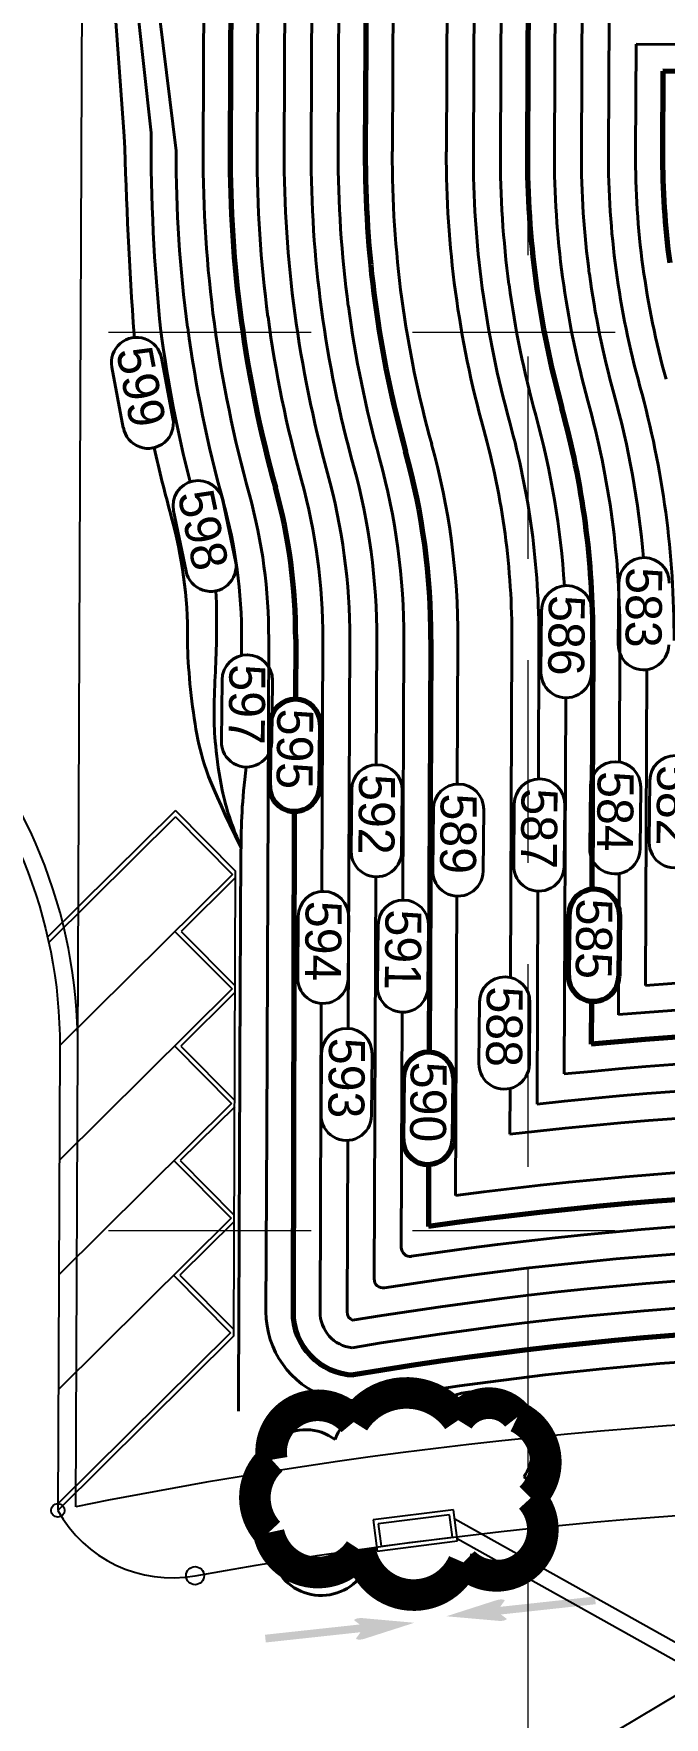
# Model space of a CAD drawing. Header units: inches. Extents: x -5337 to 1057, y 15227 to 19227.
# Drawn here: x -1895.5 to -1825.5, y 18768.3 to 18955.3 of the extents above; entities that cross this region are included whole.
import ezdxf
from ezdxf.enums import TextEntityAlignment as Align

# ---------------------------------------------------------------- set-up
doc = ezdxf.new("R2010")
doc.units = ezdxf.units.IN
doc.header["$LTSCALE"] = 150
doc.header["$MEASUREMENT"] = 0
doc.linetypes.add('HIDDEN', pattern=[0.375, 0.25, -0.125])
for name, color, linetype in [('BASE', 7, 'Continuous'), ('COMT-MIN', 84, 'Continuous'), ('CONT-MJR', 84, 'Continuous'), ('ECB', 84, 'Continuous'), ('grid', 7, 'HIDDEN'), ('LOTLINE', 7, 'Continuous'), ('PAVING', 7, 'Continuous'), ('ROW', 7, 'Continuous'), ('STORM', 7, 'Continuous'), ('STORM INLET', 7, 'Continuous')]:
    doc.layers.add(name, color=color, linetype=linetype)
doc.styles.add('Style-ENGINEERING', font='ENGINEERING.shx')

# ---------------------------------------------------------------- blocks, each defined once
blk = doc.blocks.new('A$C18F678FE')
at = {"layer": 'BASE', "color": 170, "lineweight": 40, "const_width": 3.51}
blk.add_lwpolyline([(24.74, 19.3, 0.520567), (24.74, 19.3, 0.765195), (25.16, 29.3, 0.417879), (18.11, 33.3, 0.6649), (11.77, 25.13, 0.744833), (5.31, 15.53, 0.975642), (8.29, 5.64, 0.520567), (16.97, 2.85, 0.520567), (19.64, 8.87, 0.540264), (24.74, 19.3)], format="xyb", close=True, dxfattribs=at)

msp = doc.modelspace()

# ---------------------------------------------------------------- hatches: boundary and pattern name
at = {"layer": 'PAVING'}
h = msp.add_hatch(color=256, dxfattribs=at)
edge = h.paths.add_edge_path()
edge.add_line((-1843.04, 18779.33), (-1843.63, 18779.77))
edge.add_line((-1843.63, 18779.77), (-1833.11, 18780.91))
edge.add_line((-1833.11, 18780.91), (-1833.2, 18781.76))
edge.add_line((-1833.2, 18781.76), (-1843.72, 18780.62))
edge.add_line((-1843.72, 18780.62), (-1843.24, 18781.28))
edge.add_line((-1843.24, 18781.28), (-1843.24, 18781.29))
edge.add_ellipse((-1843.78, 18781.27), major_axis=(0.557, 0.06), ratio=0.285714, start_angle=345.5033, end_angle=485.8315)
edge.add_line((-1844.12, 18781.36), (-1844.12, 18781.36))
edge.add_line((-1844.12, 18781.36), (-1849.69, 18779.57))
edge.add_line((-1849.69, 18779.57), (-1843.87, 18779.06))
edge.add_line((-1843.87, 18779.06), (-1843.87, 18779.06))
edge.add_ellipse((-1843.56, 18779.22), major_axis=(0.557, 0.06), ratio=0.285714, start_angle=235.2731, end_angle=377.1827)
edge.add_line((-1843.04, 18779.33), (-1843.04, 18779.33))
edge.add_line((-1843.04, 18779.33), (-1843.04, 18779.33))
edge.add_line((-1843.04, 18779.33), (-1843.04, 18779.33))
h = msp.add_hatch(color=256, dxfattribs=at)
edge = h.paths.add_edge_path()
edge.add_line((-1859.9, 18779.1), (-1859.31, 18778.66))
edge.add_line((-1859.31, 18778.66), (-1869.83, 18777.52))
edge.add_line((-1869.83, 18777.52), (-1869.74, 18776.66))
edge.add_line((-1869.74, 18776.66), (-1859.22, 18777.8))
edge.add_line((-1859.22, 18777.8), (-1859.7, 18777.14))
edge.add_line((-1859.7, 18777.14), (-1859.7, 18777.14))
edge.add_ellipse((-1859.16, 18777.15), major_axis=(-0.557, -0.06), ratio=0.285714, start_angle=345.5033, end_angle=485.8315)
edge.add_line((-1858.82, 18777.06), (-1858.82, 18777.06))
edge.add_line((-1858.82, 18777.06), (-1853.25, 18778.85))
edge.add_line((-1853.25, 18778.85), (-1859.07, 18779.37))
edge.add_line((-1859.07, 18779.37), (-1859.07, 18779.36))
edge.add_ellipse((-1859.37, 18779.2), major_axis=(-0.557, -0.06), ratio=0.285714, start_angle=235.2731, end_angle=377.1827)
edge.add_line((-1859.9, 18779.09), (-1859.9, 18779.1))
edge.add_line((-1859.9, 18779.1), (-1859.9, 18779.1))
edge.add_line((-1859.9, 18779.1), (-1859.9, 18779.1))

# ---------------------------------------------------------------- linework, layer by layer
at = {"layer": 'BASE', "color": 170, "lineweight": 40}
msp.add_line((-1862.04, 18799.18), (-1862.04, 18799.18), dxfattribs=at)
msp.add_line((-1862.04, 18799.18), (-1862.04, 18799.18), dxfattribs=at)
for centre, radius, start, end in [((-1855.53, 18796.8), 6.94, 46.3669, 159.8899), ((-1846.96, 18800.46), 4.02, 50.2215, 160.2215), ((-1845.7, 18798.14), 5.56, 326.3445, 76.3445), ((-1865.25, 18795.1), 5.19, 51.9046, 201.5968), ((-1844.06, 18790.85), 5.17, 237.3719, 54.5464), ((-1865.45, 18789.86), 5.7, 144.2796, 234.9957), ((-1863.59, 18787.49), 5.61, 204.1101, 338.5899), ((-1852.77, 18787.69), 6.04, 201.8703, 348.5902)]:
    msp.add_arc(centre, radius, start, end, dxfattribs=at)
at = {"layer": 'COMT-MIN', "color": 5, "linetype": 'Continuous', "lineweight": 40}
for p, q in [((-1870.49, 18990.44), (-1870.69, 18942.28)), ((-1867.49, 18990.43), (-1867.69, 18942.27)), ((-1864.49, 18989.42), (-1864.69, 18942.26)), ((-1885.34, 18987.91), (-1879.69, 18942.31)), ((-1861.5, 18986.4), (-1861.69, 18942.25)), ((-1876.51, 18984.27), (-1876.69, 18942.3)), ((-1855.52, 18981.36), (-1855.69, 18942.22)), ((-1885.45, 18943.95), (-1887.93, 18977.95)), ((-1849.55, 18975.31), (-1849.69, 18942.2)), ((-1885.59, 18972.74), (-1882.47, 18944.32)), ((-1846.56, 18972.29), (-1846.69, 18942.19)), ((-1843.58, 18969.27), (-1843.69, 18942.18)), ((-1837.6, 18963.23), (-1837.69, 18942.15)), ((-1834.62, 18960.21), (-1834.69, 18942.14)), ((-1831.63, 18957.18), (-1831.69, 18942.13)), ((-1828.64, 18954.16), (-1828.69, 18942.12)), ((-1823.75, 18954.13), (-1828.64, 18954.16)), ((-1885.45, 18943.95), (-1885.45, 18943.95)), ((-1879.69, 18942.31), (-1879.69, 18942.31)), ((-1876.69, 18942.3), (-1876.69, 18942.3)), ((-1870.69, 18942.28), (-1870.69, 18942.28)), ((-1867.69, 18942.27), (-1867.69, 18942.27)), ((-1864.69, 18942.26), (-1864.69, 18942.26)), ((-1861.69, 18942.25), (-1861.69, 18942.25)), ((-1855.69, 18942.22), (-1855.69, 18942.22)), ((-1849.69, 18942.2), (-1849.69, 18942.2)), ((-1846.69, 18942.19), (-1846.69, 18942.19)), ((-1843.69, 18942.18), (-1843.69, 18942.18)), ((-1837.69, 18942.15), (-1837.69, 18942.15)), ((-1834.69, 18942.14), (-1834.69, 18942.14)), ((-1831.69, 18942.13), (-1831.69, 18942.13)), ((-1828.69, 18942.12), (-1828.69, 18942.12)), ((-1827.87, 18929.46), (-1827.87, 18929.46)), ((-1845.71, 18927.07), (-1845.71, 18927.07)), ((-1842.74, 18927.46), (-1842.74, 18927.46)), ((-1836.79, 18928.26), (-1836.79, 18928.26)), ((-1860.58, 18925.07), (-1860.58, 18925.07)), ((-1854.63, 18925.87), (-1854.63, 18925.87)), ((-1848.68, 18926.67), (-1848.68, 18926.67)), ((-1875.44, 18923.08), (-1875.44, 18923.08)), ((-1869.5, 18923.88), (-1869.5, 18923.88)), ((-1866.52, 18924.28), (-1866.52, 18924.28)), ((-1884.36, 18921.88), (-1884.36, 18921.88)), ((-1881.39, 18922.28), (-1881.39, 18922.28)), ((-1878.42, 18922.68), (-1878.42, 18922.68)), ((-1885.56, 18911.56), (-1886.83, 18918.27)), ((-1886.83, 18918.27), (-1886.83, 18918.27)), ((-1886.83, 18918.27), (-1886.83, 18918.27)), ((-1881.33, 18919.31), (-1881.33, 18919.32)), ((-1881.33, 18919.32), (-1880.05, 18912.58)), ((-1881.33, 18919.31), (-1881.33, 18919.31)), ((-1881.33, 18919.31), (-1881.33, 18919.31)), ((-1828.2, 18916.15), (-1828.2, 18916.15)), ((-1833.98, 18914.55), (-1833.98, 18914.55)), ((-1831.09, 18915.35), (-1831.09, 18915.35)), ((-1880.05, 18912.58), (-1880.05, 18912.58)), ((-1880.05, 18912.58), (-1880.05, 18912.58)), ((-1842.66, 18912.14), (-1842.66, 18912.14)), ((-1857.11, 18908.13), (-1857.11, 18908.13)), ((-1851.33, 18909.73), (-1851.33, 18909.73)), ((-1860, 18907.33), (-1860, 18907.33)), ((-1865.78, 18905.72), (-1865.78, 18905.72)), ((-1874.5, 18903.46), (-1874.5, 18903.46)), ((-1874.5, 18903.46), (-1874.5, 18903.46)), ((-1874.5, 18903.46), (-1874.5, 18903.46)), ((-1874.5, 18903.46), (-1873.1, 18896.75)), ((-1874.45, 18903.32), (-1874.45, 18903.32)), ((-1871.56, 18904.12), (-1871.56, 18904.12)), ((-1880.24, 18901.71), (-1880.24, 18901.71)), ((-1878.58, 18895.63), (-1879.98, 18902.32)), ((-1879.98, 18902.32), (-1879.98, 18902.32)), ((-1879.98, 18902.32), (-1879.98, 18902.32)), ((-1873.1, 18896.75), (-1873.1, 18896.75)), ((-1873.1, 18896.75), (-1873.1, 18896.75)), ((-1830.61, 18887.52), (-1830.54, 18894.35)), ((-1830.54, 18894.35), (-1830.54, 18894.35)), ((-1830.54, 18894.35), (-1830.54, 18894.35)), ((-1839.19, 18884.42), (-1839.13, 18891.25)), ((-1839.13, 18891.25), (-1839.13, 18891.25)), ((-1839.13, 18891.25), (-1839.13, 18891.25)), ((-1833.53, 18891.2), (-1833.59, 18884.34)), ((-1833.53, 18891.2), (-1833.53, 18891.2)), ((-1833.53, 18891.2), (-1833.53, 18891.2)), ((-1833.53, 18891.2), (-1833.53, 18891.2)), ((-1878.42, 18887.18), (-1878.42, 18888.14)), ((-1878.42, 18888.14), (-1878.42, 18888.14)), ((-1872.42, 18888.12), (-1872.42, 18888.12)), ((-1872.42, 18888.12), (-1872.42, 18886.27)), ((-1869.42, 18888.11), (-1869.64, 18833.58)), ((-1869.42, 18888.11), (-1869.42, 18888.11)), ((-1863.42, 18888.08), (-1863.53, 18860.07)), ((-1863.42, 18888.08), (-1863.42, 18888.08)), ((-1860.42, 18888.07), (-1860.59, 18844.86)), ((-1860.42, 18888.07), (-1860.42, 18888.07)), ((-1857.42, 18888.06), (-1857.47, 18874.14)), ((-1857.42, 18888.06), (-1857.42, 18888.06)), ((-1854.42, 18888.04), (-1854.54, 18859.11)), ((-1854.42, 18888.04), (-1854.42, 18888.04)), ((-1848.42, 18888.02), (-1848.48, 18871.99)), ((-1848.42, 18888.02), (-1848.42, 18888.02)), ((-1842.42, 18887.99), (-1842.57, 18850.49)), ((-1842.42, 18887.99), (-1842.42, 18887.99)), ((-1839.42, 18887.98), (-1839.48, 18872.56)), ((-1839.42, 18887.98), (-1839.42, 18887.98)), ((-1830.42, 18887.95), (-1830.47, 18874.44)), ((-1830.42, 18887.95), (-1830.42, 18887.95)), ((-1833.59, 18884.34), (-1833.59, 18884.34)), ((-1833.59, 18884.34), (-1833.59, 18884.34)), ((-1827.43, 18884.69), (-1827.58, 18849.63)), ((-1874.67, 18876.74), (-1874.6, 18883.57)), ((-1874.6, 18883.57), (-1874.6, 18883.57)), ((-1874.6, 18883.57), (-1874.6, 18883.57)), ((-1869, 18883.51), (-1869.07, 18876.66)), ((-1869, 18883.51), (-1869, 18883.51)), ((-1869, 18883.51), (-1869, 18883.51)), ((-1869, 18883.51), (-1869, 18883.51)), ((-1836.44, 18881.57), (-1836.62, 18839.79)), ((-1869.07, 18876.66), (-1869.07, 18876.66)), ((-1869.07, 18876.66), (-1869.07, 18876.66)), ((-1860.26, 18864.54), (-1860.2, 18871.37)), ((-1860.2, 18871.37), (-1860.2, 18871.37)), ((-1860.2, 18871.37), (-1860.2, 18871.37)), ((-1854.6, 18871.31), (-1854.66, 18864.46)), ((-1854.6, 18871.31), (-1854.6, 18871.31)), ((-1854.6, 18871.31), (-1854.6, 18871.31)), ((-1854.6, 18871.31), (-1854.6, 18871.31)), ((-1833.78, 18864.87), (-1833.71, 18871.7)), ((-1833.71, 18871.7), (-1833.71, 18871.7)), ((-1833.71, 18871.7), (-1833.71, 18871.7)), ((-1828.11, 18871.64), (-1828.18, 18864.78)), ((-1828.11, 18871.64), (-1828.11, 18871.64)), ((-1828.11, 18871.64), (-1828.11, 18871.64)), ((-1828.11, 18871.64), (-1828.11, 18871.64)), ((-1827.17, 18865.54), (-1827.1, 18872.37)), ((-1827.1, 18872.37), (-1827.1, 18872.37)), ((-1827.1, 18872.37), (-1827.1, 18872.37)), ((-1851.21, 18862.39), (-1851.14, 18869.22)), ((-1851.14, 18869.22), (-1851.14, 18869.22)), ((-1851.14, 18869.22), (-1851.14, 18869.22)), ((-1845.54, 18869.17), (-1845.61, 18862.31)), ((-1845.54, 18869.17), (-1845.54, 18869.17)), ((-1845.54, 18869.17), (-1845.54, 18869.17)), ((-1845.54, 18869.17), (-1845.54, 18869.17)), ((-1842.22, 18862.96), (-1842.15, 18869.79)), ((-1842.15, 18869.79), (-1842.15, 18869.79)), ((-1842.15, 18869.79), (-1842.15, 18869.79)), ((-1836.55, 18869.73), (-1836.62, 18862.87)), ((-1836.55, 18869.73), (-1836.55, 18869.73)), ((-1836.55, 18869.73), (-1836.55, 18869.73)), ((-1836.55, 18869.73), (-1836.55, 18869.73)), ((-1854.66, 18864.46), (-1854.66, 18864.46)), ((-1854.66, 18864.46), (-1854.66, 18864.46)), ((-1828.18, 18864.78), (-1828.18, 18864.78)), ((-1828.18, 18864.78), (-1828.18, 18864.78)), ((-1857.53, 18861.69), (-1857.71, 18817.04)), ((-1845.61, 18862.31), (-1845.61, 18862.31)), ((-1845.61, 18862.31), (-1845.61, 18862.31)), ((-1836.62, 18862.87), (-1836.62, 18862.87)), ((-1836.62, 18862.87), (-1836.62, 18862.87)), ((-1830.52, 18862.05), (-1830.59, 18846.37)), ((-1848.53, 18859.54), (-1848.67, 18826.29)), ((-1839.53, 18860.1), (-1839.63, 18836.45)), ((-1866.19, 18850.47), (-1866.13, 18857.3)), ((-1866.13, 18857.3), (-1866.13, 18857.3)), ((-1866.13, 18857.3), (-1866.13, 18857.3)), ((-1860.53, 18857.25), (-1860.6, 18850.39)), ((-1860.53, 18857.25), (-1860.53, 18857.25)), ((-1860.53, 18857.25), (-1860.53, 18857.25)), ((-1860.53, 18857.25), (-1860.53, 18857.25)), ((-1857.34, 18849.51), (-1857.27, 18856.34)), ((-1857.27, 18856.34), (-1857.27, 18856.34)), ((-1857.27, 18856.34), (-1857.27, 18856.34)), ((-1851.67, 18856.28), (-1851.74, 18849.42)), ((-1851.67, 18856.28), (-1851.67, 18856.28)), ((-1851.67, 18856.28), (-1851.67, 18856.28)), ((-1851.67, 18856.28), (-1851.67, 18856.28)), ((-1860.6, 18850.39), (-1860.6, 18850.39)), ((-1860.6, 18850.39), (-1860.6, 18850.39)), ((-1851.74, 18849.42), (-1851.74, 18849.42)), ((-1851.74, 18849.42), (-1851.74, 18849.42)), ((-1827.58, 18849.63), (-1827.58, 18849.63)), ((-1863.58, 18847.62), (-1863.72, 18813.38)), ((-1854.59, 18846.65), (-1854.7, 18820.53)), ((-1846.08, 18840.96), (-1846.01, 18847.79)), ((-1846.01, 18847.79), (-1846.01, 18847.79)), ((-1846.01, 18847.79), (-1846.01, 18847.79)), ((-1840.41, 18847.74), (-1840.48, 18840.88)), ((-1840.41, 18847.74), (-1840.41, 18847.74)), ((-1840.41, 18847.74), (-1840.41, 18847.74)), ((-1840.41, 18847.74), (-1840.41, 18847.74)), ((-1830.59, 18846.37), (-1830.59, 18846.37)), ((-1863.6, 18835.26), (-1863.54, 18842.09)), ((-1863.54, 18842.09), (-1863.54, 18842.09)), ((-1863.54, 18842.09), (-1863.54, 18842.09)), ((-1857.94, 18842.03), (-1858, 18835.18)), ((-1857.94, 18842.03), (-1857.94, 18842.03)), ((-1857.94, 18842.03), (-1857.94, 18842.03)), ((-1857.94, 18842.03), (-1857.94, 18842.03)), ((-1840.48, 18840.88), (-1840.48, 18840.88)), ((-1840.48, 18840.88), (-1840.48, 18840.88)), ((-1836.62, 18839.79), (-1836.62, 18839.79)), ((-1842.62, 18838.19), (-1842.64, 18833.09)), ((-1839.63, 18836.45), (-1839.63, 18836.45)), ((-1869.64, 18833.58), (-1869.72, 18813.4)), ((-1858, 18835.18), (-1858, 18835.18)), ((-1858, 18835.18), (-1858, 18835.18)), ((-1860.65, 18832.41), (-1860.72, 18813.36)), ((-1842.64, 18833.09), (-1842.64, 18833.09)), ((-1848.67, 18826.29), (-1848.67, 18826.29)), ((-1854.7, 18820.53), (-1854.7, 18820.53)), ((-1853.55, 18819.54), (-1853.55, 18819.54)), ((-1857.71, 18817.04), (-1857.71, 18817.04)), ((-1856.55, 18816.05), (-1856.55, 18816.05)), ((-1863.72, 18813.38), (-1863.72, 18813.38)), ((-1860.72, 18813.36), (-1860.72, 18813.36)), ((-1860.1, 18812.43), (-1860.1, 18812.43)), ((-1860.14, 18809.38), (-1860.14, 18809.38))]:
    msp.add_line(p, q, dxfattribs=at)
for centre, radius, start, end in [((-1333.01, 18959.95), 552.67, 181.6589, 183.9496), ((-1686.84, 18942.83), 195.63, 179.565, 186.0298), ((-1735.7, 18941.81), 144, 179.7998, 187.6339), ((-1735.7, 18941.81), 141, 179.7998, 187.6339), ((-1735.7, 18941.81), 135, 179.8006, 187.6339), ((-1735.7, 18941.81), 132, 179.801, 187.6339), ((-1735.7, 18941.81), 129, 179.8015, 187.6339), ((-1735.7, 18941.81), 126, 179.8019, 187.6339), ((-1735.7, 18941.81), 120, 179.8032, 187.6339), ((-1735.7, 18941.81), 114, 179.8045, 187.6339), ((-1735.7, 18941.81), 111, 179.8052, 187.6339), ((-1735.7, 18941.81), 108, 179.806, 187.6339), ((-1735.7, 18941.81), 102, 179.8076, 187.6338), ((-1735.7, 18941.81), 99, 179.8084, 187.6338), ((-1735.7, 18941.81), 96, 179.8093, 187.6338), ((-1735.7, 18941.81), 93, 179.8102, 187.6338), ((-1735.69, 18941.81), 96, 187.6342, 195.5044), ((-1735.69, 18941.81), 93, 187.6342, 195.5044), ((-1735.69, 18941.81), 111, 187.6342, 195.5044), ((-1735.69, 18941.81), 108, 187.6342, 195.5044), ((-1735.69, 18941.81), 102, 187.6342, 195.5044), ((-1735.69, 18941.81), 99, 187.6342, 195.5044), ((-1735.69, 18941.81), 126, 187.6342, 195.5044), ((-1735.69, 18941.81), 120, 187.6342, 195.5044), ((-1735.69, 18941.81), 114, 187.6342, 195.5044), ((-1735.69, 18941.81), 141, 187.6342, 195.5044), ((-1735.69, 18941.81), 135, 187.6342, 195.5044), ((-1735.69, 18941.81), 132, 187.6342, 195.5044), ((-1735.69, 18941.81), 129, 187.6342, 195.5044), ((-1884.08, 18918.79), 2.8, 10.7298, 190.7298), ((-1735.69, 18941.81), 150, 187.6342, 187.7505), ((-1735.69, 18941.81), 147, 187.6342, 194.2854), ((-1735.69, 18941.81), 144, 187.6342, 195.5044), ((-1928.42, 18888.35), 104, 359.7639, 15.5044), ((-1928.42, 18888.35), 98, 359.7639, 15.5044), ((-1928.42, 18888.35), 101, 4.9846, 15.5044), ((-1882.8, 18912.06), 2.8, 190.1601, 10.7298), ((-1928.42, 18888.35), 89, 359.7639, 15.5044), ((-1928.42, 18888.35), 92, 3.5284, 15.5044), ((-1928.42, 18888.35), 86, 359.7639, 15.5044), ((-1735.69, 18941.81), 150, 192.5038, 195.5044), ((-1928.42, 18888.35), 74, 359.7639, 15.5044), ((-1928.42, 18888.35), 80, 359.7639, 15.5044), ((-1928.42, 18888.35), 68, 359.7639, 15.5044), ((-1928.42, 18888.35), 71, 359.7639, 15.5044), ((-1877.24, 18902.89), 2.8, 11.8115, 191.8115), ((-1928.42, 18888.35), 65, 359.7639, 15.5044), ((-1928.42, 18888.35), 56, 359.7639, 15.5044), ((-1928.42, 18888.35), 59, 359.7639, 15.5044), ((-1928.42, 18888.35), 50, 359.7639, 15.5044), ((-1827.74, 18894.33), 2.8, 359.4281, 179.4281), ((-1875.84, 18896.18), 2.8, 191.2418, 11.8115), ((-1836.33, 18891.22), 2.8, 359.4281, 179.4281), ((-1871.8, 18883.54), 2.8, 359.4281, 179.4281), ((-1827.81, 18887.47), 2.8, 178.8584, 359.4281), ((-1836.39, 18884.37), 2.8, 178.8584, 359.4281), ((-1871.87, 18876.68), 2.8, 178.8584, 359.4281), ((-1830.91, 18871.67), 2.8, 359.4281, 179.4281), ((-1824.3, 18872.35), 2.8, 359.4281, 179.4281), ((-1857.4, 18871.34), 2.8, 359.4281, 179.4281), ((-1848.34, 18869.19), 2.8, 359.4281, 179.4281), ((-1839.35, 18869.76), 2.8, 359.4281, 179.4281), ((-1824.37, 18865.49), 2.8, 178.8584, 359.4281), ((-1857.46, 18864.49), 2.8, 178.8584, 359.4281), ((-1830.98, 18864.81), 2.8, 178.8584, 359.4281), ((-1848.41, 18862.34), 2.8, 178.8584, 359.4281), ((-1839.42, 18862.9), 2.8, 178.8584, 359.4281), ((-1863.33, 18857.27), 2.8, 359.4281, 179.4281), ((-1854.47, 18856.31), 2.8, 359.4281, 179.4281), ((-1863.4, 18850.42), 2.8, 178.8584, 359.4281), ((-1843.21, 18847.77), 2.8, 359.4281, 179.4281), ((-1793.98, 18418.05), 432.89, 69.6924, 94.4512), ((-1854.54, 18849.45), 2.8, 178.8584, 359.4281), ((-1793.98, 18418.05), 429.89, 69.6776, 94.8853), ((-1860.74, 18842.06), 2.8, 359.4281, 179.4281), ((-1843.28, 18840.91), 2.8, 178.8584, 359.4281), ((-1793.98, 18418.05), 423.89, 69.6475, 95.7729), ((-1793.98, 18418.05), 420.89, 69.6324, 96.2267), ((-1860.8, 18835.21), 2.8, 178.8584, 359.4281), ((-1793.98, 18418.05), 417.89, 69.6172, 96.6875), ((-1793.98, 18418.05), 411.89, 69.5864, 97.6306), ((-1793.98, 18418.05), 405.89, 69.5553, 98.4395), ((-1793.98, 18418.05), 402.89, 69.5396, 98.9352), ((-1853.7, 18820.53), 1, 179.7639, 278.4395), ((-1793.98, 18418.05), 399.89, 69.5238, 99.5172), ((-1856.71, 18817.03), 1, 179.7639, 278.9352), ((-1793.98, 18418.05), 396.89, 69.5079, 99.5965), ((-1859.72, 18813.36), 10, 179.7639, 251.1784), ((-1859.72, 18813.36), 4, 179.7639, 263.9938), ((-1859.72, 18813.36), 1, 179.7639, 248.1342), ((-1859.87, 18816.52), 13, 256.2959, 279.3895)]:
    msp.add_arc(centre, radius, start, end, dxfattribs=at)
at = {"layer": 'COMT-MIN', "color": 5, "linetype": 'Continuous', "lineweight": 40, "extrusion": (0, 0, -1)}
msp.add_arc((1793.98, 18418.05), 390.89, 80.6105, 110.5243, dxfattribs=at)
at = {"layer": 'COMT-MIN', "color": 5, "linetype": 'Continuous', "lineweight": 40}
for points in [[(-1875.28, 18893.43), (-1875.2, 18891.71), (-1875.17, 18887.66), (-1875.37, 18884.11), (-1875.54, 18879.54), (-1875.4, 18876.65), (-1874.68, 18871.09), (-1873.81, 18868.21), (-1872.52, 18864.98)], [(-1878.42, 18887.18), (-1878.35, 18884.46), (-1877.57, 18876.66), (-1876.09, 18872.28), (-1872.52, 18864.98)], [(-1871.91, 18873.88), (-1872.41, 18870.06), (-1872.52, 18864.98), (-1872.56, 18854.54), (-1872.61, 18844.11), (-1872.65, 18833.67), (-1872.69, 18823.23), (-1872.78, 18802.35)]]:
    msp.add_open_spline(points, degree=3, dxfattribs=at)
at = {"layer": 'CONT-MJR', "color": 5, "linetype": 'Continuous', "lineweight": 70}
for p, q in [((-1873.49, 18990.46), (-1873.69, 18942.29)), ((-1858.51, 18984.38), (-1858.69, 18942.23)), ((-1840.59, 18966.25), (-1840.69, 18942.17)), ((-1825.65, 18951.14), (-1825.69, 18942.11)), ((-1823.77, 18951.13), (-1825.65, 18951.14)), ((-1873.69, 18942.29), (-1873.69, 18942.29)), ((-1858.69, 18942.23), (-1858.69, 18942.23)), ((-1840.69, 18942.17), (-1840.69, 18942.17)), ((-1825.69, 18942.11), (-1825.69, 18942.11)), ((-1839.76, 18927.86), (-1839.76, 18927.86)), ((-1872.47, 18923.48), (-1872.47, 18923.48)), ((-1836.87, 18913.74), (-1836.87, 18913.74)), ((-1854.22, 18908.93), (-1854.22, 18908.93)), ((-1868.67, 18904.92), (-1868.67, 18904.92)), ((-1860.55, 18893.51), (-1860.55, 18893.51)), ((-1860.55, 18893.51), (-1860.55, 18893.51)), ((-1866.42, 18888.09), (-1866.44, 18881.41)), ((-1866.42, 18888.09), (-1866.42, 18888.09)), ((-1851.42, 18888.03), (-1851.61, 18842.2)), ((-1851.42, 18888.03), (-1851.42, 18888.03)), ((-1833.42, 18887.96), (-1833.53, 18860.31)), ((-1833.42, 18887.96), (-1833.42, 18887.96)), ((-1869.34, 18871.81), (-1869.27, 18878.64)), ((-1869.27, 18878.64), (-1869.27, 18878.64)), ((-1869.27, 18878.64), (-1869.27, 18878.64)), ((-1863.67, 18878.59), (-1863.74, 18871.73)), ((-1863.67, 18878.59), (-1863.67, 18878.59)), ((-1863.67, 18878.59), (-1863.67, 18878.59)), ((-1863.67, 18878.59), (-1863.67, 18878.59)), ((-1863.74, 18871.73), (-1863.74, 18871.73)), ((-1863.74, 18871.73), (-1863.74, 18871.73)), ((-1866.58, 18868.96), (-1866.72, 18813.39)), ((-1836.14, 18850.72), (-1836.07, 18857.55)), ((-1836.07, 18857.55), (-1836.07, 18857.55)), ((-1836.07, 18857.55), (-1836.07, 18857.55)), ((-1830.47, 18857.49), (-1830.54, 18850.64)), ((-1830.47, 18857.49), (-1830.47, 18857.49)), ((-1830.47, 18857.49), (-1830.47, 18857.49)), ((-1830.47, 18857.49), (-1830.47, 18857.49)), ((-1830.54, 18850.64), (-1830.54, 18850.64)), ((-1830.54, 18850.64), (-1830.54, 18850.64)), ((-1833.58, 18847.87), (-1833.6, 18843.09)), ((-1833.6, 18843.09), (-1833.6, 18843.09)), ((-1854.53, 18832.6), (-1854.47, 18839.43)), ((-1854.47, 18839.43), (-1854.47, 18839.43)), ((-1854.47, 18839.43), (-1854.47, 18839.43)), ((-1848.87, 18839.38), (-1848.94, 18832.52)), ((-1848.87, 18839.38), (-1848.87, 18839.38)), ((-1848.87, 18839.38), (-1848.87, 18839.38)), ((-1848.87, 18839.38), (-1848.87, 18839.38)), ((-1848.94, 18832.52), (-1848.94, 18832.52)), ((-1848.94, 18832.52), (-1848.94, 18832.52)), ((-1851.66, 18829.75), (-1851.69, 18822.84)), ((-1851.69, 18822.84), (-1851.69, 18822.84)), ((-1866.72, 18813.39), (-1866.72, 18813.39)), ((-1859.99, 18806.36), (-1859.99, 18806.36))]:
    msp.add_line(p, q, dxfattribs=at)
for centre, radius, start, end in [((-1735.7, 18941.81), 138, 179.8002, 187.6339), ((-1735.7, 18941.81), 123, 179.8025, 187.6339), ((-1735.7, 18941.81), 105, 179.8068, 187.6339), ((-1735.7, 18941.81), 90, 179.8112, 187.6338), ((-1735.69, 18941.81), 105, 187.6342, 195.5044), ((-1735.69, 18941.81), 123, 187.6342, 195.5044), ((-1735.69, 18941.81), 138, 187.6342, 195.5044), ((-1928.42, 18888.35), 95, 359.7639, 15.5044), ((-1928.42, 18888.35), 77, 359.7639, 15.5044), ((-1928.42, 18888.35), 62, 359.7639, 15.5044), ((-1866.47, 18878.61), 2.8, 359.4281, 179.4281), ((-1866.54, 18871.76), 2.8, 178.8584, 359.4281), ((-1833.27, 18857.52), 2.8, 359.4281, 179.4281), ((-1833.34, 18850.66), 2.8, 178.8584, 359.4281), ((-1793.98, 18418.05), 426.89, 69.6626, 95.3258), ((-1851.67, 18839.41), 2.8, 359.4281, 179.4281), ((-1851.74, 18832.55), 2.8, 178.8584, 359.4281), ((-1793.98, 18418.05), 408.89, 69.5709, 98.1133), ((-1859.72, 18813.36), 7, 179.7639, 267.8239), ((-1793.98, 18418.05), 393.89, 69.4919, 99.6478)]:
    msp.add_arc(centre, radius, start, end, dxfattribs=at)
at = {"layer": 'grid', "color": 252, "linetype": 'HIDDEN', "lineweight": 0, "ltscale": 0.6}
for p, q in [((-1840.64, 19121.98), (-1840.64, 15630.29)), ((-5228.47, 18922.16), (956.03, 18922.16)), ((-5228.47, 18822.41), (956.03, 18822.41))]:
    msp.add_line(p, q, dxfattribs=at)
at = {"layer": 'LOTLINE'}
msp.add_line((-1890.61, 18842.76), (-1889.93, 19008.76), dxfattribs=at)
at = {"layer": 'PAVING'}
for p, q in [((-1879.78, 18869.06), (-1893.96, 18854.99)), ((-1879.78, 18869.06), (-1873.09, 18862.31)), ((-1879.78, 18868.35), (-1893.83, 18854.41)), ((-1879.78, 18868.35), (-1873.44, 18861.96)), ((-1873.44, 18861.96), (-1892.61, 18842.95)), ((-1873.09, 18861.61), (-1879.12, 18855.62)), ((-1873.3, 18810.7), (-1873.09, 18862.31)), ((-1879.83, 18855.62), (-1873.49, 18849.23)), ((-1879.12, 18855.62), (-1873.14, 18849.59)), ((-1873.49, 18849.23), (-1892.66, 18830.22)), ((-1873.14, 18848.88), (-1879.18, 18842.89)), ((-1892.61, 18842.77), (-1892.83, 18791.33)), ((-1879.88, 18842.9), (-1873.55, 18836.51)), ((-1879.18, 18842.89), (-1873.19, 18836.86)), ((-1873.55, 18836.51), (-1892.72, 18817.49)), ((-1873.19, 18836.15), (-1879.23, 18830.17)), ((-1879.94, 18830.17), (-1873.6, 18823.78)), ((-1879.23, 18830.17), (-1873.24, 18824.13)), ((-1873.6, 18823.78), (-1892.77, 18804.77)), ((-1873.25, 18823.42), (-1879.28, 18817.44)), ((-1879.99, 18817.44), (-1873.65, 18811.05)), ((-1879.28, 18817.44), (-1873.3, 18811.4)), ((-1873.65, 18811.05), (-1892.82, 18792.04)), ((-1873.3, 18810.7), (-1892.83, 18791.33))]:
    msp.add_line(p, q, dxfattribs=at)
for centre, radius in [((-1892.83, 18791.33), 0.75), ((-1877.59, 18784.08), 1)]:
    msp.add_circle(centre, radius, dxfattribs=at)
at = {"layer": 'PAVING', "extrusion": (0, 0, -1)}
for centre, radius, start, end in [((1946.61, 18842.99), 54, 90.2361, 180.2361), ((1787.01, 18277.1), 515, 79.8707, 104.2521)]:
    msp.add_arc(centre, radius, start, end, dxfattribs=at)
at = {"layer": 'PAVING'}
msp.add_arc((-1880.14, 18798.35), 14.5, 208.9574, 280.1293, dxfattribs=at)
at = {"layer": 'ROW'}
msp.add_line((-1890.82, 18791.74), (-1890.61, 18842.76), dxfattribs=at)
for centre, radius, start, end in [((-1946.61, 18842.99), 56, 359.7639, 89.7639), ((-1787.01, 18277.1), 525, 75.7479, 101.4043), ((-1787.01, 18277.1), 525, 75.7479, 101.4043)]:
    msp.add_arc(centre, radius, start, end, dxfattribs=at)
at = {"layer": 'STORM', "color": 5}
for p, q in [((-1848.76, 18790.38), (-1819.38, 18773.94)), ((-1848.49, 18788.22), (-1821.12, 18772.9)), ((-1823.86, 18770.98), (-1844.67, 18758.59))]:
    msp.add_line(p, q, dxfattribs=at)
at = {"layer": 'STORM INLET', "color": 5}
for p, q in [((-1848.89, 18791.4), (-1857.82, 18790.28)), ((-1849.33, 18790.84), (-1857.26, 18789.84)), ((-1849.01, 18788.36), (-1849.33, 18790.84)), ((-1848.46, 18787.93), (-1848.89, 18791.4)), ((-1857.82, 18790.28), (-1857.38, 18786.81)), ((-1857.26, 18789.84), (-1856.95, 18787.36)), ((-1857.38, 18786.81), (-1848.46, 18787.93)), ((-1856.95, 18787.36), (-1849.01, 18788.36))]:
    msp.add_line(p, q, dxfattribs=at)

# ---------------------------------------------------------------- block references
at = {"layer": 'ECB', "rotation": 117.0709079335609}
for p in [(-1831.54, 18787.89), (-1825.87, 18745.81)]:
    msp.add_blockref('A$C18F678FE', p, dxfattribs=at)

# ---------------------------------------------------------------- texts
at = {"layer": 'COMT-MIN', "color": 5, "linetype": 'Continuous', "lineweight": 40, "style": 'Style-ENGINEERING'}
for s, rotation, p in [('599', 280.7298, (-1882.44, 18920.87)), ('598', 281.8115, (-1875.64, 18905)), ('583', 269.4281, (-1825.72, 18896.04)), ('586', 269.4281, (-1834.31, 18892.94)), ('597', 269.4281, (-1869.78, 18885.26)), ('592', 269.4281, (-1855.38, 18873.06)), ('584', 269.4281, (-1828.89, 18873.39)), ('582', 269.4281, (-1822.28, 18874.06)), ('589', 269.4281, (-1846.32, 18870.91)), ('587', 269.4281, (-1837.34, 18871.48)), ('594', 269.4281, (-1861.31, 18858.99)), ('591', 269.4281, (-1852.45, 18858.03)), ('588', 269.4281, (-1841.2, 18849.48)), ('593', 269.4281, (-1858.72, 18843.78))]:
    msp.add_text(s, height=4, rotation=rotation, dxfattribs=at).set_placement(p, align=Align.TOP_LEFT)
at = {"layer": 'CONT-MJR', "color": 5, "linetype": 'Continuous', "lineweight": 70, "style": 'Style-ENGINEERING'}
for s, p in [('595', (-1864.46, 18880.33)), ('585', (-1831.25, 18859.24)), ('590', (-1849.65, 18841.12))]:
    msp.add_text(s, height=4, rotation=269.4281, dxfattribs=at).set_placement(p, align=Align.TOP_LEFT)

doc.saveas('drawing.dxf')
